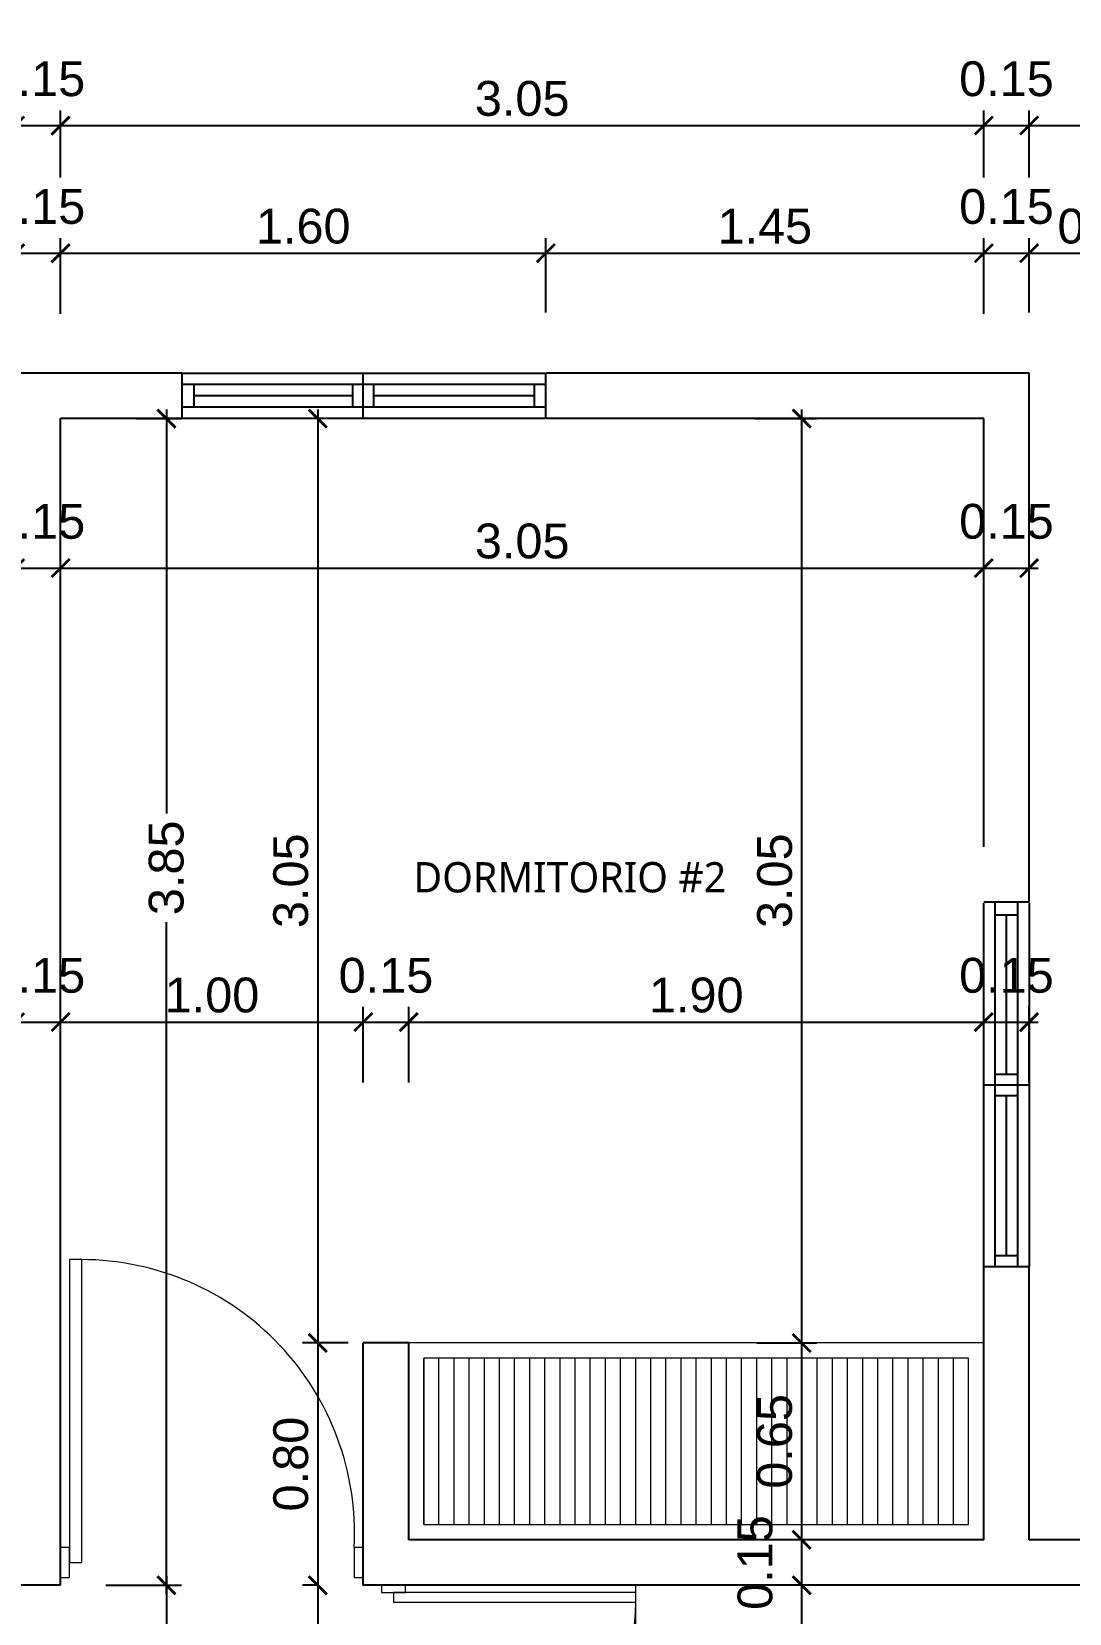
# Model space of a CAD drawing. Header units: feet. Extents: x -417 to 46, y -646 to -218.
# Drawn here: x -64.58 to -61.16, y -303.15 to -297.93 of the extents above; entities that cross this region are included whole.
import ezdxf

# ---------------------------------------------------------------- set-up
doc = ezdxf.new("R2010")
doc.units = ezdxf.units.FT
doc.header["$MEASUREMENT"] = 0
for name, color, linetype, lineweight in [('A-WALL', 4, 'Continuous', 25), ('closet', 8, 'Continuous', 5), ('DIM-COTAS', 1, 'Continuous', 5), ('puertas', 8, 'Continuous', 9), ('TXT', 2, 'Continuous', 9)]:
    doc.layers.add(name, color=color, linetype=linetype, lineweight=lineweight)
doc.layers.add('DIM', color=10, linetype='Continuous')
doc.layers.add('PERT-VENT', color=2, linetype='Continuous')
doc.styles.add('ads', font='trebuc.ttf', dxfattribs={"height": 0.14})
doc.styles.get("Standard").update_dxf_attribs({"font": 'arial.ttf', "height": 0.115})
doc.dimstyles.new('KEILY', dxfattribs={"dimtxt": 0.115, "dimasz": 0.06, "dimexe": 0.05, "dimexo": 0.2, "dimgap": 0.03, "dimtad": 1, "dimzin": 1, "dimdsep": 46, "dimtxsty": 'Standard', "dimblk": 'ARCHTICK', "dimcen": 2.5, "dimdle": 0.03, "dimclrd": 256, "dimclre": 256, "dimclrt": 7, "dimadec": 0, "dimazin": 0, "dimtfac": 1, "dimtmove": 2, "dimatfit": 3, "dimfxl": 0.2, "dimfxlon": 1, "dimtolj": 1, "dimtzin": 1, "dimarcsym": 0})

# ---------------------------------------------------------------- blocks, each defined once
blk = doc.blocks.new('A$C4D292AF4')
at = {"layer": 'puertas'}
for points in [[(0.03, 0.05), (0.07, 0.05), (0.07, 1.05), (0.03, 1.05)], [(0, 0), (0.03, 0), (0.03, 0.1), (0, 0.1)], [(0.97, 0), (1, 0), (1, 0.1), (0.97, 0.1)]]:
    blk.add_lwpolyline(points, close=True, dxfattribs=at)
blk.add_arc((0.0677, 0.1465), 0.9035, 357.0481, 89.8556, dxfattribs=at)
blk = doc.blocks.new('A$C59FC24C1')
at = {"layer": 'PERT-VENT', "extrusion": (-2.36783e-12, 8.94772e-16, -1)}
for p, q in [((0, 0), (0, 1.2)), ((0.0375, 1.2), (0.0375, 0)), ((0.0375, 1.165), (0.1125, 1.165)), ((0.0375, 1.165), (0.1125, 1.165)), ((0.075, 1.165), (0.075, 0.635)), ((0.1125, 1.2), (0.1125, 0)), ((0.15, 1.2), (0.15, 0)), ((0.1125, 0.635), (0.0375, 0.635)), ((0.15, 0.6), (0, 0.6)), ((0.1125, 0.565), (0.0375, 0.565)), ((0.075, 0.565), (0.075, 0.0404)), ((0.0375, 0.0404), (0.1125, 0.0404))]:
    blk.add_line(p, q, dxfattribs=at)
blk = doc.blocks.new('_ArchTick')
at = {"layer": 'DIM-COTAS', "color": 0, "const_width": 0.15}
blk.add_lwpolyline([(-0.5, -0.5), (0.5, 0.5)], dxfattribs=at)
blk = doc.blocks.new('*D975')
at = {"layer": 'Defpoints', "color": 0, "transparency": 16777216}
for p in [(-64.4883, -298.6612), (-64.6383, -299.257), (-64.4883, -299.257)]:
    blk.add_point(p, dxfattribs=at)
at = {"layer": 'DIM', "lineweight": -2, "transparency": 16777216}
for p, q in [((-64.6383, -298.8612), (-64.6383, -298.6112)), ((-64.4883, -298.8612), (-64.4883, -298.6112)), ((-64.6683, -298.6612), (-64.4583, -298.6612))]:
    blk.add_line(p, q, dxfattribs=at)
at = {"layer": 'DIM', "lineweight": -2, "transparency": 16777216, "xscale": 0.06, "yscale": 0.06, "zscale": 0.06, "rotation": 180}
blk.add_blockref('_ArchTick', (-64.6383, -298.6612), dxfattribs=at)
at = {"layer": 'DIM', "lineweight": -2, "transparency": 16777216, "xscale": 0.06, "yscale": 0.06, "zscale": 0.06}
blk.add_blockref('_ArchTick', (-64.4883, -298.6612), dxfattribs=at)
at = {"layer": 'DIM', "color": 7, "transparency": 16777216, "insert": (-64.5633, -298.5075), "char_height": 0.115, "attachment_point": 5}
blk.add_mtext('\\A1;0.15', dxfattribs=at)
blk = doc.blocks.new('*D976')
at = {"layer": 'Defpoints', "color": 0, "transparency": 16777216}
for p in [(-62.8851, -298.6612), (-62.8851, -299.057), (-64.4883, -299.257)]:
    blk.add_point(p, dxfattribs=at)
at = {"layer": 'DIM', "lineweight": -2, "transparency": 16777216}
for p, q in [((-64.4883, -298.8612), (-64.4883, -298.6112)), ((-62.8851, -298.857), (-62.8851, -298.6112)), ((-64.5183, -298.6612), (-62.8551, -298.6612))]:
    blk.add_line(p, q, dxfattribs=at)
at = {"layer": 'DIM', "lineweight": -2, "transparency": 16777216, "xscale": 0.06, "yscale": 0.06, "zscale": 0.06, "rotation": 180}
blk.add_blockref('_ArchTick', (-64.4883, -298.6612), dxfattribs=at)
at = {"layer": 'DIM', "lineweight": -2, "transparency": 16777216, "xscale": 0.06, "yscale": 0.06, "zscale": 0.06}
blk.add_blockref('_ArchTick', (-62.8851, -298.6612), dxfattribs=at)
at = {"layer": 'DIM', "color": 7, "transparency": 16777216, "insert": (-63.6867, -298.5725), "char_height": 0.115, "attachment_point": 5}
blk.add_mtext('\\A1;1.60', dxfattribs=at)
blk = doc.blocks.new('*D977')
at = {"layer": 'Defpoints', "color": 0, "transparency": 16777216}
for p in [(-61.4382, -298.6612), (-62.8851, -299.057), (-61.4382, -299.257)]:
    blk.add_point(p, dxfattribs=at)
at = {"layer": 'DIM', "lineweight": -2, "transparency": 16777216}
for p, q in [((-62.8851, -298.857), (-62.8851, -298.6112)), ((-61.4382, -298.8612), (-61.4382, -298.6112)), ((-62.9151, -298.6612), (-61.4082, -298.6612))]:
    blk.add_line(p, q, dxfattribs=at)
at = {"layer": 'DIM', "lineweight": -2, "transparency": 16777216, "xscale": 0.06, "yscale": 0.06, "zscale": 0.06, "rotation": 180}
blk.add_blockref('_ArchTick', (-62.8851, -298.6612), dxfattribs=at)
at = {"layer": 'DIM', "lineweight": -2, "transparency": 16777216, "xscale": 0.06, "yscale": 0.06, "zscale": 0.06}
blk.add_blockref('_ArchTick', (-61.4382, -298.6612), dxfattribs=at)
at = {"layer": 'DIM', "color": 7, "transparency": 16777216, "insert": (-62.1616, -298.5725), "char_height": 0.115, "attachment_point": 5}
blk.add_mtext('\\A1;1.45', dxfattribs=at)
blk = doc.blocks.new('*D978')
at = {"layer": 'Defpoints', "color": 0, "transparency": 16777216}
for p in [(-61.2882, -298.6612), (-61.2882, -299.057), (-61.4382, -299.257)]:
    blk.add_point(p, dxfattribs=at)
at = {"layer": 'DIM', "lineweight": -2, "transparency": 16777216}
for p, q in [((-61.4382, -298.8612), (-61.4382, -298.6112)), ((-61.2882, -298.857), (-61.2882, -298.6112)), ((-61.4682, -298.6612), (-61.2582, -298.6612))]:
    blk.add_line(p, q, dxfattribs=at)
at = {"layer": 'DIM', "lineweight": -2, "transparency": 16777216, "xscale": 0.06, "yscale": 0.06, "zscale": 0.06, "rotation": 180}
blk.add_blockref('_ArchTick', (-61.4382, -298.6612), dxfattribs=at)
at = {"layer": 'DIM', "lineweight": -2, "transparency": 16777216, "xscale": 0.06, "yscale": 0.06, "zscale": 0.06}
blk.add_blockref('_ArchTick', (-61.2882, -298.6612), dxfattribs=at)
at = {"layer": 'DIM', "color": 7, "transparency": 16777216, "insert": (-61.3632, -298.5075), "char_height": 0.115, "attachment_point": 5}
blk.add_mtext('\\A1;0.15', dxfattribs=at)
blk = doc.blocks.new('*D979')
at = {"layer": 'Defpoints', "color": 0, "transparency": 16777216}
for p in [(-60.7883, -298.6612), (-61.2882, -299.057), (-60.7883, -303.1094)]:
    blk.add_point(p, dxfattribs=at)
at = {"layer": 'DIM', "lineweight": -2, "transparency": 16777216}
for p, q in [((-61.2882, -298.857), (-61.2882, -298.6112)), ((-60.7883, -298.8612), (-60.7883, -298.6112)), ((-61.3182, -298.6612), (-60.7583, -298.6612))]:
    blk.add_line(p, q, dxfattribs=at)
at = {"layer": 'DIM', "lineweight": -2, "transparency": 16777216, "xscale": 0.06, "yscale": 0.06, "zscale": 0.06, "rotation": 180}
blk.add_blockref('_ArchTick', (-61.2882, -298.6612), dxfattribs=at)
at = {"layer": 'DIM', "lineweight": -2, "transparency": 16777216, "xscale": 0.06, "yscale": 0.06, "zscale": 0.06}
blk.add_blockref('_ArchTick', (-60.7883, -298.6612), dxfattribs=at)
at = {"layer": 'DIM', "color": 7, "transparency": 16777216, "insert": (-61.0382, -298.5725), "char_height": 0.115, "attachment_point": 5}
blk.add_mtext('\\A1;0.50', dxfattribs=at)
blk = doc.blocks.new('*D849')
at = {"layer": 'Defpoints', "color": 0, "transparency": 16777216}
for p in [(-64.4883, -298.2395), (-64.6383, -298.6112), (-64.4883, -298.6112)]:
    blk.add_point(p, dxfattribs=at)
at = {"layer": 'DIM', "lineweight": -2, "transparency": 16777216}
for p, q in [((-64.6383, -298.4112), (-64.6383, -298.1895)), ((-64.4883, -298.4112), (-64.4883, -298.1895)), ((-64.6683, -298.2395), (-64.4583, -298.2395))]:
    blk.add_line(p, q, dxfattribs=at)
at = {"layer": 'DIM', "lineweight": -2, "transparency": 16777216, "xscale": 0.06, "yscale": 0.06, "zscale": 0.06, "rotation": 180}
blk.add_blockref('_ArchTick', (-64.6383, -298.2395), dxfattribs=at)
at = {"layer": 'DIM', "lineweight": -2, "transparency": 16777216, "xscale": 0.06, "yscale": 0.06, "zscale": 0.06}
blk.add_blockref('_ArchTick', (-64.4883, -298.2395), dxfattribs=at)
at = {"layer": 'DIM', "color": 7, "transparency": 16777216, "insert": (-64.5633, -298.0858), "char_height": 0.115, "attachment_point": 5}
blk.add_mtext('\\A1;0.15', dxfattribs=at)
blk = doc.blocks.new('*D850')
at = {"layer": 'Defpoints', "color": 0, "transparency": 16777216}
for p in [(-61.4382, -298.2395), (-64.4883, -298.6112), (-61.4382, -298.6112)]:
    blk.add_point(p, dxfattribs=at)
at = {"layer": 'DIM', "lineweight": -2, "transparency": 16777216}
for p, q in [((-64.4883, -298.4112), (-64.4883, -298.1895)), ((-61.4382, -298.4112), (-61.4382, -298.1895)), ((-64.5183, -298.2395), (-61.4082, -298.2395))]:
    blk.add_line(p, q, dxfattribs=at)
at = {"layer": 'DIM', "lineweight": -2, "transparency": 16777216, "xscale": 0.06, "yscale": 0.06, "zscale": 0.06, "rotation": 180}
blk.add_blockref('_ArchTick', (-64.4883, -298.2395), dxfattribs=at)
at = {"layer": 'DIM', "lineweight": -2, "transparency": 16777216, "xscale": 0.06, "yscale": 0.06, "zscale": 0.06}
blk.add_blockref('_ArchTick', (-61.4382, -298.2395), dxfattribs=at)
at = {"layer": 'DIM', "color": 7, "transparency": 16777216, "insert": (-62.9632, -298.1508), "char_height": 0.115, "attachment_point": 5}
blk.add_mtext('\\A1;3.05', dxfattribs=at)
blk = doc.blocks.new('*D851')
at = {"layer": 'Defpoints', "color": 0, "transparency": 16777216}
for p in [(-61.2882, -298.2395), (-61.4382, -298.6112), (-61.2882, -298.6112)]:
    blk.add_point(p, dxfattribs=at)
at = {"layer": 'DIM', "lineweight": -2, "transparency": 16777216}
for p, q in [((-61.4382, -298.4112), (-61.4382, -298.1895)), ((-61.2882, -298.4112), (-61.2882, -298.1895)), ((-61.4682, -298.2395), (-61.2582, -298.2395))]:
    blk.add_line(p, q, dxfattribs=at)
at = {"layer": 'DIM', "lineweight": -2, "transparency": 16777216, "xscale": 0.06, "yscale": 0.06, "zscale": 0.06, "rotation": 180}
blk.add_blockref('_ArchTick', (-61.4382, -298.2395), dxfattribs=at)
at = {"layer": 'DIM', "lineweight": -2, "transparency": 16777216, "xscale": 0.06, "yscale": 0.06, "zscale": 0.06}
blk.add_blockref('_ArchTick', (-61.2882, -298.2395), dxfattribs=at)
at = {"layer": 'DIM', "color": 7, "transparency": 16777216, "insert": (-61.3632, -298.0858), "char_height": 0.115, "attachment_point": 5}
blk.add_mtext('\\A1;0.15', dxfattribs=at)
blk = doc.blocks.new('*D852')
at = {"layer": 'Defpoints', "color": 0, "transparency": 16777216}
for p in [(-60.6383, -298.2395), (-61.2882, -298.6112), (-60.6383, -298.6112)]:
    blk.add_point(p, dxfattribs=at)
at = {"layer": 'DIM', "lineweight": -2, "transparency": 16777216}
for p, q in [((-61.2882, -298.4112), (-61.2882, -298.1895)), ((-60.6383, -298.4112), (-60.6383, -298.1895)), ((-61.3182, -298.2395), (-60.6083, -298.2395))]:
    blk.add_line(p, q, dxfattribs=at)
at = {"layer": 'DIM', "lineweight": -2, "transparency": 16777216, "xscale": 0.06, "yscale": 0.06, "zscale": 0.06, "rotation": 180}
blk.add_blockref('_ArchTick', (-61.2882, -298.2395), dxfattribs=at)
at = {"layer": 'DIM', "lineweight": -2, "transparency": 16777216, "xscale": 0.06, "yscale": 0.06, "zscale": 0.06}
blk.add_blockref('_ArchTick', (-60.6383, -298.2395), dxfattribs=at)
at = {"layer": 'DIM', "color": 7, "transparency": 16777216, "insert": (-60.9632, -298.1508), "char_height": 0.115, "attachment_point": 5}
blk.add_mtext('\\A1;0.65', dxfattribs=at)
blk = doc.blocks.new('*D853')
at = {"layer": 'Defpoints', "color": 0, "transparency": 16777216}
for p in [(-60.6383, -297.8306), (-77.7383, -298.1895), (-60.6383, -298.1895)]:
    blk.add_point(p, dxfattribs=at)
at = {"layer": 'DIM', "lineweight": -2, "transparency": 16777216}
for p, q in [((-77.7383, -297.9895), (-77.7383, -297.7806)), ((-60.6383, -297.9895), (-60.6383, -297.7806)), ((-77.7683, -297.8306), (-60.6083, -297.8306))]:
    blk.add_line(p, q, dxfattribs=at)
at = {"layer": 'DIM', "lineweight": -2, "transparency": 16777216, "xscale": 0.06, "yscale": 0.06, "zscale": 0.06, "rotation": 180}
blk.add_blockref('_ArchTick', (-77.7383, -297.8306), dxfattribs=at)
at = {"layer": 'DIM', "lineweight": -2, "transparency": 16777216, "xscale": 0.06, "yscale": 0.06, "zscale": 0.06}
blk.add_blockref('_ArchTick', (-60.6383, -297.8306), dxfattribs=at)
at = {"layer": 'DIM', "color": 7, "transparency": 16777216, "insert": (-69.1883, -297.7419), "char_height": 0.115, "attachment_point": 5}
blk.add_mtext('\\A1;17.10', dxfattribs=at)
blk = doc.blocks.new('*D797')
at = {"layer": 'Defpoints', "color": 0, "transparency": 16777216}
for p in [(-61.0145, -302.9094), (-59.9714, -302.9094), (-61.2145, -303.0594)]:
    blk.add_point(p, dxfattribs=at)
at = {"layer": 'DIM', "lineweight": -2, "transparency": 16777216}
for p, q in [((-60.1714, -302.9094), (-59.9214, -302.9094)), ((-59.9714, -303.0894), (-59.9714, -302.8794)), ((-60.1714, -303.0594), (-59.9214, -303.0594))]:
    blk.add_line(p, q, dxfattribs=at)
at = {"layer": 'DIM', "lineweight": -2, "transparency": 16777216, "xscale": 0.06, "yscale": 0.06, "zscale": 0.06}
for p, rotation in [((-59.9714, -302.9094), 90), ((-59.9714, -303.0594), 270)]:
    blk.add_blockref('_ArchTick', p, dxfattribs=dict(at, rotation=rotation))
at = {"layer": 'DIM', "color": 7, "transparency": 16777216, "insert": (-59.7002, -302.9844), "char_height": 0.115, "attachment_point": 5, "rotation": 90}
blk.add_mtext('\\A1;0.15', dxfattribs=at)
blk = doc.blocks.new('*D783')
at = {"layer": 'Defpoints', "color": 0, "transparency": 16777216}
for p in [(-61.6645, -302.007), (-59.9714, -302.007), (-61.0145, -302.9094)]:
    blk.add_point(p, dxfattribs=at)
at = {"layer": 'DIM', "lineweight": -2, "transparency": 16777216}
for p, q in [((-59.9714, -302.9394), (-59.9714, -301.977)), ((-60.1714, -302.007), (-59.9214, -302.007)), ((-60.1714, -302.9094), (-59.9214, -302.9094))]:
    blk.add_line(p, q, dxfattribs=at)
at = {"layer": 'DIM', "lineweight": -2, "transparency": 16777216, "xscale": 0.06, "yscale": 0.06, "zscale": 0.06}
for p, rotation in [((-59.9714, -302.007), 90), ((-59.9714, -302.9094), 270)]:
    blk.add_blockref('_ArchTick', p, dxfattribs=dict(at, rotation=rotation))
at = {"layer": 'DIM', "color": 7, "transparency": 16777216, "insert": (-60.0601, -302.4582), "char_height": 0.115, "attachment_point": 5, "rotation": 90}
blk.add_mtext('\\A1;0.90', dxfattribs=at)
blk = doc.blocks.new('*D784')
at = {"layer": 'Defpoints', "color": 0, "transparency": 16777216}
for p in [(-61.6645, -300.8073), (-59.9714, -300.8073), (-61.6645, -302.007)]:
    blk.add_point(p, dxfattribs=at)
at = {"layer": 'DIM', "lineweight": -2, "transparency": 16777216}
for p, q in [((-59.9714, -302.037), (-59.9714, -300.7773)), ((-60.1714, -300.8073), (-59.9214, -300.8073)), ((-60.1714, -302.007), (-59.9214, -302.007))]:
    blk.add_line(p, q, dxfattribs=at)
at = {"layer": 'DIM', "lineweight": -2, "transparency": 16777216, "xscale": 0.06, "yscale": 0.06, "zscale": 0.06}
for p, rotation in [((-59.9714, -300.8073), 90), ((-59.9714, -302.007), 270)]:
    blk.add_blockref('_ArchTick', p, dxfattribs=dict(at, rotation=rotation))
at = {"layer": 'DIM', "color": 7, "transparency": 16777216, "insert": (-60.0601, -301.4072), "char_height": 0.115, "attachment_point": 5, "rotation": 90}
blk.add_mtext('\\A1;1.20', dxfattribs=at)
blk = doc.blocks.new('*D785')
at = {"layer": 'Defpoints', "color": 0, "transparency": 16777216}
for p in [(-61.8645, -299.207), (-59.9714, -299.207), (-61.6645, -300.8073)]:
    blk.add_point(p, dxfattribs=at)
at = {"layer": 'DIM', "lineweight": -2, "transparency": 16777216}
for p, q in [((-60.1714, -299.207), (-59.9214, -299.207)), ((-59.9714, -300.8373), (-59.9714, -299.177)), ((-60.1714, -300.8073), (-59.9214, -300.8073))]:
    blk.add_line(p, q, dxfattribs=at)
at = {"layer": 'DIM', "lineweight": -2, "transparency": 16777216, "xscale": 0.06, "yscale": 0.06, "zscale": 0.06}
for p, rotation in [((-59.9714, -299.207), 90), ((-59.9714, -300.8073), 270)]:
    blk.add_blockref('_ArchTick', p, dxfattribs=dict(at, rotation=rotation))
at = {"layer": 'DIM', "color": 7, "transparency": 16777216, "insert": (-60.0601, -300.0072), "char_height": 0.115, "attachment_point": 5, "rotation": 90}
blk.add_mtext('\\A1;1.60', dxfattribs=at)
blk = doc.blocks.new('*D786')
at = {"layer": 'Defpoints', "color": 0, "transparency": 16777216}
for p in [(-61.6645, -299.057), (-59.9714, -299.057), (-61.8645, -299.207)]:
    blk.add_point(p, dxfattribs=at)
at = {"layer": 'DIM', "lineweight": -2, "transparency": 16777216}
for p, q in [((-59.9714, -299.237), (-59.9714, -299.027)), ((-60.1714, -299.057), (-59.9214, -299.057)), ((-60.1714, -299.207), (-59.9214, -299.207))]:
    blk.add_line(p, q, dxfattribs=at)
at = {"layer": 'DIM', "lineweight": -2, "transparency": 16777216, "xscale": 0.06, "yscale": 0.06, "zscale": 0.06}
for p, rotation in [((-59.9714, -299.057), 90), ((-59.9714, -299.207), 270)]:
    blk.add_blockref('_ArchTick', p, dxfattribs=dict(at, rotation=rotation))
at = {"layer": 'DIM', "color": 7, "transparency": 16777216, "insert": (-59.7002, -299.132), "char_height": 0.115, "attachment_point": 5, "rotation": 90}
blk.add_mtext('\\A1;0.15', dxfattribs=at)
blk = doc.blocks.new('*D943')
at = {"layer": 'Defpoints', "color": 0, "transparency": 16777216}
for p in [(-64.4883, -299.7009), (-64.6383, -300.3749), (-64.4883, -300.3749)]:
    blk.add_point(p, dxfattribs=at)
at = {"layer": 'DIM', "lineweight": -2, "transparency": 16777216}
for p, q in [((-64.6383, -299.9009), (-64.6383, -299.6509)), ((-64.4883, -299.9009), (-64.4883, -299.6509)), ((-64.6683, -299.7009), (-64.4583, -299.7009))]:
    blk.add_line(p, q, dxfattribs=at)
at = {"layer": 'DIM', "lineweight": -2, "transparency": 16777216, "xscale": 0.06, "yscale": 0.06, "zscale": 0.06, "rotation": 180}
blk.add_blockref('_ArchTick', (-64.6383, -299.7009), dxfattribs=at)
at = {"layer": 'DIM', "lineweight": -2, "transparency": 16777216, "xscale": 0.06, "yscale": 0.06, "zscale": 0.06}
blk.add_blockref('_ArchTick', (-64.4883, -299.7009), dxfattribs=at)
at = {"layer": 'DIM', "color": 7, "transparency": 16777216, "insert": (-64.5633, -299.5472), "char_height": 0.115, "attachment_point": 5}
blk.add_mtext('\\A1;0.15', dxfattribs=at)
blk = doc.blocks.new('*D944')
at = {"layer": 'Defpoints', "color": 0, "transparency": 16777216}
for p in [(-61.4382, -299.7009), (-61.4382, -299.8794), (-64.4883, -300.3749)]:
    blk.add_point(p, dxfattribs=at)
at = {"layer": 'DIM', "lineweight": -2, "transparency": 16777216}
for p, q in [((-64.4883, -299.9009), (-64.4883, -299.6509)), ((-61.4382, -299.7009), (-61.4382, -299.6509)), ((-64.5183, -299.7009), (-61.4082, -299.7009))]:
    blk.add_line(p, q, dxfattribs=at)
at = {"layer": 'DIM', "lineweight": -2, "transparency": 16777216, "xscale": 0.06, "yscale": 0.06, "zscale": 0.06, "rotation": 180}
blk.add_blockref('_ArchTick', (-64.4883, -299.7009), dxfattribs=at)
at = {"layer": 'DIM', "lineweight": -2, "transparency": 16777216, "xscale": 0.06, "yscale": 0.06, "zscale": 0.06}
blk.add_blockref('_ArchTick', (-61.4382, -299.7009), dxfattribs=at)
at = {"layer": 'DIM', "color": 7, "transparency": 16777216, "insert": (-62.9632, -299.6121), "char_height": 0.115, "attachment_point": 5}
blk.add_mtext('\\A1;3.05', dxfattribs=at)
blk = doc.blocks.new('*D945')
at = {"layer": 'Defpoints', "color": 0, "transparency": 16777216}
for p in [(-61.2882, -299.7009), (-61.4382, -299.8794), (-61.2882, -299.8794)]:
    blk.add_point(p, dxfattribs=at)
at = {"layer": 'DIM', "lineweight": -2, "transparency": 16777216}
for p, q in [((-61.4382, -299.7009), (-61.4382, -299.6509)), ((-61.2882, -299.7009), (-61.2882, -299.6509)), ((-61.4682, -299.7009), (-61.2582, -299.7009))]:
    blk.add_line(p, q, dxfattribs=at)
at = {"layer": 'DIM', "lineweight": -2, "transparency": 16777216, "xscale": 0.06, "yscale": 0.06, "zscale": 0.06, "rotation": 180}
blk.add_blockref('_ArchTick', (-61.4382, -299.7009), dxfattribs=at)
at = {"layer": 'DIM', "lineweight": -2, "transparency": 16777216, "xscale": 0.06, "yscale": 0.06, "zscale": 0.06}
blk.add_blockref('_ArchTick', (-61.2882, -299.7009), dxfattribs=at)
at = {"layer": 'DIM', "color": 7, "transparency": 16777216, "insert": (-61.3632, -299.5472), "char_height": 0.115, "attachment_point": 5}
blk.add_mtext('\\A1;0.15', dxfattribs=at)
blk = doc.blocks.new('*D991')
at = {"layer": 'Defpoints', "color": 0, "transparency": 16777216}
for p in [(-64.4883, -301.1999), (-64.6383, -301.407), (-64.4883, -301.4899)]:
    blk.add_point(p, dxfattribs=at)
at = {"layer": 'DIM', "lineweight": -2, "transparency": 16777216}
for p, q in [((-64.6383, -301.207), (-64.6383, -301.1499)), ((-64.4883, -301.2899), (-64.4883, -301.1499)), ((-64.6683, -301.1999), (-64.4583, -301.1999))]:
    blk.add_line(p, q, dxfattribs=at)
at = {"layer": 'DIM', "lineweight": -2, "transparency": 16777216, "xscale": 0.06, "yscale": 0.06, "zscale": 0.06, "rotation": 180}
blk.add_blockref('_ArchTick', (-64.6383, -301.1999), dxfattribs=at)
at = {"layer": 'DIM', "lineweight": -2, "transparency": 16777216, "xscale": 0.06, "yscale": 0.06, "zscale": 0.06}
blk.add_blockref('_ArchTick', (-64.4883, -301.1999), dxfattribs=at)
at = {"layer": 'DIM', "color": 7, "transparency": 16777216, "insert": (-64.5633, -301.0462), "char_height": 0.115, "attachment_point": 5}
blk.add_mtext('\\A1;0.15', dxfattribs=at)
blk = doc.blocks.new('*D992')
at = {"layer": 'Defpoints', "color": 0, "transparency": 16777216}
for p in [(-63.4883, -301.1999), (-64.4883, -301.4899), (-63.4883, -302.2594)]:
    blk.add_point(p, dxfattribs=at)
at = {"layer": 'DIM', "lineweight": -2, "transparency": 16777216}
for p, q in [((-64.4883, -301.2899), (-64.4883, -301.1499)), ((-63.4883, -301.3999), (-63.4883, -301.1499)), ((-64.5183, -301.1999), (-63.4583, -301.1999))]:
    blk.add_line(p, q, dxfattribs=at)
at = {"layer": 'DIM', "lineweight": -2, "transparency": 16777216, "xscale": 0.06, "yscale": 0.06, "zscale": 0.06, "rotation": 180}
blk.add_blockref('_ArchTick', (-64.4883, -301.1999), dxfattribs=at)
at = {"layer": 'DIM', "lineweight": -2, "transparency": 16777216, "xscale": 0.06, "yscale": 0.06, "zscale": 0.06}
blk.add_blockref('_ArchTick', (-63.4883, -301.1999), dxfattribs=at)
at = {"layer": 'DIM', "color": 7, "transparency": 16777216, "insert": (-63.9883, -301.1112), "char_height": 0.115, "attachment_point": 5}
blk.add_mtext('\\A1;1.00', dxfattribs=at)
blk = doc.blocks.new('*D993')
at = {"layer": 'Defpoints', "color": 0, "transparency": 16777216}
for p in [(-63.3383, -301.1999), (-63.4883, -302.2594), (-63.3383, -302.2594)]:
    blk.add_point(p, dxfattribs=at)
at = {"layer": 'DIM', "lineweight": -2, "transparency": 16777216}
for p, q in [((-63.4883, -301.3999), (-63.4883, -301.1499)), ((-63.3383, -301.3999), (-63.3383, -301.1499)), ((-63.5183, -301.1999), (-63.3083, -301.1999))]:
    blk.add_line(p, q, dxfattribs=at)
at = {"layer": 'DIM', "lineweight": -2, "transparency": 16777216, "xscale": 0.06, "yscale": 0.06, "zscale": 0.06, "rotation": 180}
blk.add_blockref('_ArchTick', (-63.4883, -301.1999), dxfattribs=at)
at = {"layer": 'DIM', "lineweight": -2, "transparency": 16777216, "xscale": 0.06, "yscale": 0.06, "zscale": 0.06}
blk.add_blockref('_ArchTick', (-63.3383, -301.1999), dxfattribs=at)
at = {"layer": 'DIM', "color": 7, "transparency": 16777216, "insert": (-63.4133, -301.0462), "char_height": 0.115, "attachment_point": 5}
blk.add_mtext('\\A1;0.15', dxfattribs=at)
blk = doc.blocks.new('*D994')
at = {"layer": 'Defpoints', "color": 0, "transparency": 16777216}
for p in [(-61.4382, -301.1999), (-61.4382, -302.007), (-63.3383, -302.2594)]:
    blk.add_point(p, dxfattribs=at)
at = {"layer": 'DIM', "lineweight": -2, "transparency": 16777216}
for p, q in [((-63.3383, -301.3999), (-63.3383, -301.1499)), ((-61.4382, -301.3999), (-61.4382, -301.1499)), ((-63.3683, -301.1999), (-61.4082, -301.1999))]:
    blk.add_line(p, q, dxfattribs=at)
at = {"layer": 'DIM', "lineweight": -2, "transparency": 16777216, "xscale": 0.06, "yscale": 0.06, "zscale": 0.06, "rotation": 180}
blk.add_blockref('_ArchTick', (-63.3383, -301.1999), dxfattribs=at)
at = {"layer": 'DIM', "lineweight": -2, "transparency": 16777216, "xscale": 0.06, "yscale": 0.06, "zscale": 0.06}
blk.add_blockref('_ArchTick', (-61.4382, -301.1999), dxfattribs=at)
at = {"layer": 'DIM', "color": 7, "transparency": 16777216, "insert": (-62.3882, -301.1112), "char_height": 0.115, "attachment_point": 5}
blk.add_mtext('\\A1;1.90', dxfattribs=at)
blk = doc.blocks.new('*D995')
at = {"layer": 'Defpoints', "color": 0, "transparency": 16777216}
for p in [(-61.2882, -301.1999), (-61.4382, -302.007), (-61.2882, -302.007)]:
    blk.add_point(p, dxfattribs=at)
at = {"layer": 'DIM', "lineweight": -2, "transparency": 16777216}
for p, q in [((-61.4382, -301.3999), (-61.4382, -301.1499)), ((-61.2882, -301.3999), (-61.2882, -301.1499)), ((-61.4682, -301.1999), (-61.2582, -301.1999))]:
    blk.add_line(p, q, dxfattribs=at)
at = {"layer": 'DIM', "lineweight": -2, "transparency": 16777216, "xscale": 0.06, "yscale": 0.06, "zscale": 0.06, "rotation": 180}
blk.add_blockref('_ArchTick', (-61.4382, -301.1999), dxfattribs=at)
at = {"layer": 'DIM', "lineweight": -2, "transparency": 16777216, "xscale": 0.06, "yscale": 0.06, "zscale": 0.06}
blk.add_blockref('_ArchTick', (-61.2882, -301.1999), dxfattribs=at)
at = {"layer": 'DIM', "color": 7, "transparency": 16777216, "insert": (-61.3632, -301.0462), "char_height": 0.115, "attachment_point": 5}
blk.add_mtext('\\A1;0.15', dxfattribs=at)
blk = doc.blocks.new('*D1020')
at = {"layer": 'Defpoints', "color": 0, "transparency": 16777216}
for p in [(-60.7883, -303.1094), (-60.7883, -303.7287), (-62.5883, -304.0096)]:
    blk.add_point(p, dxfattribs=at)
at = {"layer": 'DIM', "lineweight": -2, "transparency": 16777216}
for p, q in [((-60.7883, -303.5287), (-60.7883, -303.7787)), ((-62.5883, -303.8096), (-62.5883, -303.6787)), ((-62.6183, -303.7287), (-60.7583, -303.7287))]:
    blk.add_line(p, q, dxfattribs=at)
at = {"layer": 'DIM', "lineweight": -2, "transparency": 16777216, "xscale": 0.06, "yscale": 0.06, "zscale": 0.06, "rotation": 180}
blk.add_blockref('_ArchTick', (-62.5883, -303.7287), dxfattribs=at)
at = {"layer": 'DIM', "lineweight": -2, "transparency": 16777216, "xscale": 0.06, "yscale": 0.06, "zscale": 0.06}
blk.add_blockref('_ArchTick', (-60.7883, -303.7287), dxfattribs=at)
at = {"layer": 'DIM', "color": 7, "transparency": 16777216, "insert": (-61.6883, -303.64), "char_height": 0.115, "attachment_point": 5}
blk.add_mtext('\\A1;1.80', dxfattribs=at)
blk = doc.blocks.new('*D908')
at = {"layer": 'Defpoints', "color": 0, "transparency": 16777216}
for p in [(-64.4383, -299.207), (-64.5633, -303.0594), (-64.139, -303.0594)]:
    blk.add_point(p, dxfattribs=at)
at = {"layer": 'DIM', "lineweight": -2, "transparency": 16777216}
for p, q in [((-64.2383, -299.207), (-64.089, -299.207)), ((-64.139, -299.177), (-64.139, -300.5108)), ((-64.139, -303.0894), (-64.139, -300.8703)), ((-64.339, -303.0594), (-64.089, -303.0594))]:
    blk.add_line(p, q, dxfattribs=at)
at = {"layer": 'DIM', "lineweight": -2, "transparency": 16777216, "xscale": 0.06, "yscale": 0.06, "zscale": 0.06}
for p, rotation in [((-64.139, -299.207), 90), ((-64.139, -303.0594), 270)]:
    blk.add_blockref('_ArchTick', p, dxfattribs=dict(at, rotation=rotation))
at = {"layer": 'DIM', "color": 7, "transparency": 16777216, "insert": (-64.139, -300.6905), "char_height": 0.115, "attachment_point": 5, "rotation": 90}
blk.add_mtext('\\A1;3.85', dxfattribs=at)
blk = doc.blocks.new('*D909')
at = {"layer": 'Defpoints', "color": 0, "transparency": 16777216}
for p in [(-64.5633, -303.0594), (-64.4883, -304.557), (-64.139, -304.557)]:
    blk.add_point(p, dxfattribs=at)
at = {"layer": 'DIM', "lineweight": -2, "transparency": 16777216}
for p, q in [((-64.339, -303.0594), (-64.089, -303.0594)), ((-64.139, -303.0294), (-64.139, -304.587)), ((-64.2883, -304.557), (-64.089, -304.557))]:
    blk.add_line(p, q, dxfattribs=at)
at = {"layer": 'DIM', "lineweight": -2, "transparency": 16777216, "xscale": 0.06, "yscale": 0.06, "zscale": 0.06}
for p, rotation in [((-64.139, -303.0594), 90), ((-64.139, -304.557), 270)]:
    blk.add_blockref('_ArchTick', p, dxfattribs=dict(at, rotation=rotation))
at = {"layer": 'DIM', "color": 7, "transparency": 16777216, "insert": (-64.2277, -303.8082), "char_height": 0.115, "attachment_point": 5, "rotation": 90}
blk.add_mtext('\\A1;1.50', dxfattribs=at)
blk = doc.blocks.new('*D910')
at = {"layer": 'Defpoints', "color": 0, "transparency": 16777216}
for p in [(-63.4867, -299.207), (-63.6387, -302.2594), (-63.3383, -302.2594)]:
    blk.add_point(p, dxfattribs=at)
at = {"layer": 'DIM', "lineweight": -2, "transparency": 16777216}
for p, q in [((-63.6387, -299.207), (-63.6887, -299.207)), ((-63.6387, -299.177), (-63.6387, -302.2894)), ((-63.5383, -302.2594), (-63.6887, -302.2594))]:
    blk.add_line(p, q, dxfattribs=at)
at = {"layer": 'DIM', "lineweight": -2, "transparency": 16777216, "xscale": 0.06, "yscale": 0.06, "zscale": 0.06}
for p, rotation in [((-63.6387, -299.207), 90), ((-63.6387, -302.2594), 270)]:
    blk.add_blockref('_ArchTick', p, dxfattribs=dict(at, rotation=rotation))
at = {"layer": 'DIM', "color": 7, "transparency": 16777216, "insert": (-63.7275, -300.7332), "char_height": 0.115, "attachment_point": 5, "rotation": 90}
blk.add_mtext('\\A1;3.05', dxfattribs=at)
blk = doc.blocks.new('*D911')
at = {"layer": 'Defpoints', "color": 0, "transparency": 16777216}
for p in [(-63.3383, -302.2594), (-63.6387, -303.0594), (-63.4383, -303.0594)]:
    blk.add_point(p, dxfattribs=at)
at = {"layer": 'DIM', "lineweight": -2, "transparency": 16777216}
for p, q in [((-63.6387, -302.2294), (-63.6387, -303.0894)), ((-63.5383, -302.2594), (-63.6887, -302.2594)), ((-63.6383, -303.0594), (-63.6887, -303.0594))]:
    blk.add_line(p, q, dxfattribs=at)
at = {"layer": 'DIM', "lineweight": -2, "transparency": 16777216, "xscale": 0.06, "yscale": 0.06, "zscale": 0.06}
for p, rotation in [((-63.6387, -302.2594), 90), ((-63.6387, -303.0594), 270)]:
    blk.add_blockref('_ArchTick', p, dxfattribs=dict(at, rotation=rotation))
at = {"layer": 'DIM', "color": 7, "transparency": 16777216, "insert": (-63.7274, -302.6594), "char_height": 0.115, "attachment_point": 5, "rotation": 90}
blk.add_mtext('\\A1;0.80', dxfattribs=at)
blk = doc.blocks.new('*D912')
at = {"layer": 'Defpoints', "color": 0, "transparency": 16777216}
for p in [(-63.4383, -303.0594), (-63.6387, -303.8594), (-63.4883, -303.8594)]:
    blk.add_point(p, dxfattribs=at)
at = {"layer": 'DIM', "lineweight": -2, "transparency": 16777216}
for p, q in [((-63.6383, -303.0594), (-63.6887, -303.0594)), ((-63.6387, -303.0294), (-63.6387, -303.8894)), ((-63.6387, -303.8594), (-63.6887, -303.8594))]:
    blk.add_line(p, q, dxfattribs=at)
at = {"layer": 'DIM', "lineweight": -2, "transparency": 16777216, "xscale": 0.06, "yscale": 0.06, "zscale": 0.06}
for p, rotation in [((-63.6387, -303.0594), 90), ((-63.6387, -303.8594), 270)]:
    blk.add_blockref('_ArchTick', p, dxfattribs=dict(at, rotation=rotation))
at = {"layer": 'DIM', "color": 7, "transparency": 16777216, "insert": (-63.7274, -303.4594), "char_height": 0.115, "attachment_point": 5, "rotation": 90}
blk.add_mtext('\\A1;0.80', dxfattribs=at)
blk = doc.blocks.new('*D919')
at = {"layer": 'Defpoints', "color": 0, "transparency": 16777216}
for p in [(-62.3944, -299.207), (-62.3882, -302.2594), (-62.0399, -302.2594)]:
    blk.add_point(p, dxfattribs=at)
at = {"layer": 'DIM', "lineweight": -2, "transparency": 16777216}
for p, q in [((-62.1944, -299.207), (-61.9899, -299.207)), ((-62.0399, -299.177), (-62.0399, -302.2894)), ((-62.1882, -302.2594), (-61.9899, -302.2594))]:
    blk.add_line(p, q, dxfattribs=at)
at = {"layer": 'DIM', "lineweight": -2, "transparency": 16777216, "xscale": 0.06, "yscale": 0.06, "zscale": 0.06}
for p, rotation in [((-62.0399, -299.207), 90), ((-62.0399, -302.2594), 270)]:
    blk.add_blockref('_ArchTick', p, dxfattribs=dict(at, rotation=rotation))
at = {"layer": 'DIM', "color": 7, "transparency": 16777216, "insert": (-62.1286, -300.7332), "char_height": 0.115, "attachment_point": 5, "rotation": 90}
blk.add_mtext('\\A1;3.05', dxfattribs=at)
blk = doc.blocks.new('*D920')
at = {"layer": 'Defpoints', "color": 0, "transparency": 16777216}
for p in [(-62.3882, -302.2594), (-62.0399, -302.9094), (-61.4882, -302.9094)]:
    blk.add_point(p, dxfattribs=at)
at = {"layer": 'DIM', "lineweight": -2, "transparency": 16777216}
for p, q in [((-62.0399, -302.2294), (-62.0399, -302.9394)), ((-62.1882, -302.2594), (-61.9899, -302.2594)), ((-61.8399, -302.9094), (-62.0899, -302.9094))]:
    blk.add_line(p, q, dxfattribs=at)
at = {"layer": 'DIM', "lineweight": -2, "transparency": 16777216, "xscale": 0.06, "yscale": 0.06, "zscale": 0.06}
for p, rotation in [((-62.0399, -302.2594), 90), ((-62.0399, -302.9094), 270)]:
    blk.add_blockref('_ArchTick', p, dxfattribs=dict(at, rotation=rotation))
at = {"layer": 'DIM', "color": 7, "transparency": 16777216, "insert": (-62.1286, -302.5844), "char_height": 0.115, "attachment_point": 5, "rotation": 90}
blk.add_mtext('\\A1;0.65', dxfattribs=at)
blk = doc.blocks.new('*D921')
at = {"layer": 'Defpoints', "color": 0, "transparency": 16777216}
for p in [(-61.4882, -302.9094), (-62.0399, -303.0594), (-61.4998, -303.0594)]:
    blk.add_point(p, dxfattribs=at)
at = {"layer": 'DIM', "lineweight": -2, "transparency": 16777216}
for p, q in [((-61.8399, -302.9094), (-62.0899, -302.9094)), ((-62.0399, -302.8794), (-62.0399, -303.0894)), ((-61.8399, -303.0594), (-62.0899, -303.0594))]:
    blk.add_line(p, q, dxfattribs=at)
at = {"layer": 'DIM', "lineweight": -2, "transparency": 16777216, "xscale": 0.06, "yscale": 0.06, "zscale": 0.06}
for p, rotation in [((-62.0399, -302.9094), 90), ((-62.0399, -303.0594), 270)]:
    blk.add_blockref('_ArchTick', p, dxfattribs=dict(at, rotation=rotation))
at = {"layer": 'DIM', "color": 7, "transparency": 16777216, "insert": (-62.1936, -302.9844), "char_height": 0.115, "attachment_point": 5, "rotation": 90}
blk.add_mtext('\\A1;0.15', dxfattribs=at)
blk = doc.blocks.new('*D922')
at = {"layer": 'Defpoints', "color": 0, "transparency": 16777216}
for p in [(-61.4998, -303.0594), (-62.0399, -305.307), (-61.7797, -305.307)]:
    blk.add_point(p, dxfattribs=at)
at = {"layer": 'DIM', "lineweight": -2, "transparency": 16777216}
for p, q in [((-61.8399, -303.0594), (-62.0899, -303.0594)), ((-62.0399, -303.0294), (-62.0399, -305.337)), ((-61.9797, -305.307), (-62.0899, -305.307))]:
    blk.add_line(p, q, dxfattribs=at)
at = {"layer": 'DIM', "lineweight": -2, "transparency": 16777216, "xscale": 0.06, "yscale": 0.06, "zscale": 0.06}
for p, rotation in [((-62.0399, -303.0594), 90), ((-62.0399, -305.307), 270)]:
    blk.add_blockref('_ArchTick', p, dxfattribs=dict(at, rotation=rotation))
at = {"layer": 'DIM', "color": 7, "transparency": 16777216, "insert": (-62.1286, -304.1832), "char_height": 0.115, "attachment_point": 5, "rotation": 90}
blk.add_mtext('\\A1;2.25', dxfattribs=at)

msp = doc.modelspace()

# ---------------------------------------------------------------- hatches: boundary and pattern name
at = {"layer": 'closet'}
h = msp.add_hatch(dxfattribs=at)
h.set_pattern_fill('ANSI31', color=256, scale=0.4, angle=45, style=0)
h.set_pattern_definition([(90, (-63.238263, -302.85936), (-0.05, 7e-18), [])])
h.paths.add_polyline_path([(-63.3383, -302.8594), (-61.5382, -302.8594), (-61.5382, -302.3094), (-63.3383, -302.3094)])

# ---------------------------------------------------------------- linework, layer by layer
at = {"layer": 'A-WALL'}
for p, q in [((-64.0883, -299.057), (-65.0883, -299.057)), ((-61.2882, -299.057), (-62.8851, -299.057)), ((-61.2882, -300.8038), (-61.2882, -299.057)), ((-64.4883, -303.0594), (-64.4883, -299.207)), ((-64.0883, -299.207), (-64.4883, -299.207)), ((-61.4382, -299.207), (-62.8851, -299.207)), ((-61.4382, -300.8038), (-61.4382, -299.207)), ((-61.4382, -302.9094), (-61.4382, -302.007)), ((-61.2882, -302.9094), (-61.2882, -302.007)), ((-63.4883, -303.0594), (-63.4883, -302.2594)), ((-63.3383, -302.2594), (-63.4883, -302.2594)), ((-63.3383, -302.9094), (-63.3383, -302.2594)), ((-61.4382, -302.9094), (-63.3383, -302.9094)), ((-60.6383, -302.9094), (-61.2882, -302.9094)), ((-64.4883, -303.0594), (-64.6383, -303.0594)), ((-60.7883, -303.0594), (-63.4883, -303.0594))]:
    msp.add_line(p, q, dxfattribs=at)
at = {"layer": 'A-WALL', "extrusion": (6.10446e-16, -1.94037e-15, -1)}
for p, q in [((-64.0883, -299.057), (-64.0883, -299.207)), ((-62.8851, -299.207), (-62.8851, -299.057))]:
    msp.add_line(p, q, dxfattribs=at)
at = {"layer": 'A-WALL', "extrusion": (-5.65398e-18, -1.31713e-15, -1)}
msp.add_line((-61.4382, -302.007), (-61.2882, -302.007), dxfattribs=at)
at = {"layer": 'closet'}
for p, q in [((-61.4382, -302.2594), (-63.3383, -302.2594)), ((-62.5883, -303.8594), (-62.5883, -303.0594))]:
    msp.add_line(p, q, dxfattribs=at)
msp.add_lwpolyline([(-63.2883, -302.8594), (-61.4882, -302.8594), (-61.4882, -302.3094), (-63.2883, -302.3094)], close=True, dxfattribs=at)

# ---------------------------------------------------------------- block references
at = {"rotation": 270}
msp.add_blockref('A$C59FC24C1', (-64.0883, -299.057), dxfattribs=at)
at = {"layer": 'puertas', "extrusion": (6.28888e-16, -1.94037e-15, -1), "xscale": -1.000288939019299, "yscale": 1.000288939019299, "zscale": 1.000288939019297}
msp.add_blockref('A$C4D292AF4', (64.4886, -303.0344), dxfattribs=at)
at = {"layer": 'puertas', "extrusion": (-1.94037e-15, -6.28888e-16, -1), "xscale": -0.8002311512154279, "yscale": 0.8002311512154421, "zscale": 0.8002311512154375, "rotation": 90}
msp.add_blockref('A$C4D292AF4', (63.4283, -303.0591), dxfattribs=at)

# ---------------------------------------------------------------- dimensions: what is measured, and where the dimension line sits
at = {"layer": 'DIM'}
for base, p1, p2, picture, middle in [((-60.6383, -297.8306), (-77.7383, -298.1895), (-60.6383, -298.1895), '*D853', (-69.1883, -297.7419)), ((-64.4883, -298.2395), (-64.6383, -298.6112), (-64.4883, -298.6112), '*D849', (-64.5633, -298.0858)), ((-61.2882, -298.2395), (-61.4382, -298.6112), (-61.2882, -298.6112), '*D851', (-61.3632, -298.0858)), ((-61.4382, -298.2395), (-64.4883, -298.6112), (-61.4382, -298.6112), '*D850', (-62.9632, -298.1508)), ((-60.6383, -298.2395), (-61.2882, -298.6112), (-60.6383, -298.6112), '*D852', (-60.9632, -298.1508)), ((-64.4883, -298.6612), (-64.6383, -299.257), (-64.4883, -299.257), '*D975', (-64.5633, -298.5075)), ((-61.2882, -298.6612), (-61.4382, -299.257), (-61.2882, -299.057), '*D978', (-61.3632, -298.5075)), ((-62.8851, -298.6612), (-64.4883, -299.257), (-62.8851, -299.057), '*D976', (-63.6867, -298.5725)), ((-61.4382, -298.6612), (-62.8851, -299.057), (-61.4382, -299.257), '*D977', (-62.1616, -298.5725)), ((-60.7883, -298.6612), (-61.2882, -299.057), (-60.7883, -303.1094), '*D979', (-61.0382, -298.5725)), ((-64.4883, -299.7009), (-64.6383, -300.3749), (-64.4883, -300.3749), '*D943', (-64.5633, -299.5472)), ((-61.2882, -299.7009), (-61.4382, -299.8794), (-61.2882, -299.8794), '*D945', (-61.3632, -299.5472)), ((-61.4382, -299.7009), (-64.4883, -300.3749), (-61.4382, -299.8794), '*D944', (-62.9632, -299.6121)), ((-64.4883, -301.1999), (-64.6383, -301.407), (-64.4883, -301.4899), '*D991', (-64.5633, -301.0462)), ((-63.3383, -301.1999), (-63.4883, -302.2594), (-63.3383, -302.2594), '*D993', (-63.4133, -301.0462)), ((-61.2882, -301.1999), (-61.4382, -302.007), (-61.2882, -302.007), '*D995', (-61.3632, -301.0462)), ((-63.4883, -301.1999), (-64.4883, -301.4899), (-63.4883, -302.2594), '*D992', (-63.9883, -301.1112)), ((-61.4382, -301.1999), (-63.3383, -302.2594), (-61.4382, -302.007), '*D994', (-62.3882, -301.1112)), ((-60.7883, -303.7287), (-62.5883, -304.0096), (-60.7883, -303.1094), '*D1020', (-61.6883, -303.64))]:
    dim = msp.add_linear_dim(base=base, p1=p1, p2=p2, dimstyle='KEILY', dxfattribs=at)
    dim.commit()
    dim.dimension.update_dxf_attribs({"geometry": picture, "text_midpoint": middle})
for base, p1, p2, picture, middle in [((-59.9714, -299.057), (-61.8645, -299.207), (-61.6645, -299.057), '*D786', (-59.7002, -299.132)), ((-59.9714, -302.007), (-61.0145, -302.9094), (-61.6645, -302.007), '*D783', (-60.0601, -302.4582)), ((-63.6387, -303.0594), (-63.3383, -302.2594), (-63.4383, -303.0594), '*D911', (-63.7274, -302.6594)), ((-62.0399, -302.9094), (-62.3882, -302.2594), (-61.4882, -302.9094), '*D920', (-62.1286, -302.5844)), ((-62.0399, -303.0594), (-61.4882, -302.9094), (-61.4998, -303.0594), '*D921', (-62.1936, -302.9844)), ((-59.9714, -302.9094), (-61.2145, -303.0594), (-61.0145, -302.9094), '*D797', (-59.7002, -302.9844)), ((-64.139, -304.557), (-64.5633, -303.0594), (-64.4883, -304.557), '*D909', (-64.2277, -303.8082)), ((-63.6387, -303.8594), (-63.4383, -303.0594), (-63.4883, -303.8594), '*D912', (-63.7274, -303.4594)), ((-62.0399, -305.307), (-61.4998, -303.0594), (-61.7797, -305.307), '*D922', (-62.1286, -304.1832))]:
    dim = msp.add_linear_dim(base=base, p1=p1, p2=p2, angle=90, dimstyle='KEILY', dxfattribs=at)
    dim.commit()
    dim.dimension.update_dxf_attribs({"geometry": picture, "text_midpoint": middle})

# ---------------------------------------------------------------- next in the draw order: texts
at = {"layer": 'TXT', "insert": (-62.8059, -300.6718), "char_height": 0.1, "width": 2.688, "attachment_point": 2, "style": 'ads', "bg_fill": 2}
msp.add_mtext('DORMITORIO #2', dxfattribs=at)

# ---------------------------------------------------------------- next in the draw order: linework, layer by layer
at = {"layer": 'A-WALL', "extrusion": (-5.65398e-18, -1.31713e-15, -1)}
msp.add_line((-61.2882, -300.8038), (-61.4382, -300.8038), dxfattribs=at)

# ---------------------------------------------------------------- next in the draw order: block references
at = {"rotation": 180}
msp.add_blockref('A$C59FC24C1', (-61.2882, -300.807), dxfattribs=at)

# ---------------------------------------------------------------- next in the draw order: dimensions: what is measured, and where the dimension line sits
at = {"layer": 'DIM'}
dim = msp.add_linear_dim(base=(-64.139, -303.0594), p1=(-64.4383, -299.207), p2=(-64.5633, -303.0594), angle=90, dimstyle='KEILY', dxfattribs=at)
dim.commit()
dim.dimension.update_dxf_attribs({"geometry": '*D908', "text_midpoint": (-64.139, -300.6905), "dimtype": 160})
for base, p1, p2, picture, middle in [((-63.6387, -302.2594), (-63.4867, -299.207), (-63.3383, -302.2594), '*D910', (-63.7275, -300.7332)), ((-62.0399, -302.2594), (-62.3944, -299.207), (-62.3882, -302.2594), '*D919', (-62.1286, -300.7332)), ((-59.9714, -299.207), (-61.6645, -300.8073), (-61.8645, -299.207), '*D785', (-60.0601, -300.0072)), ((-59.9714, -300.8073), (-61.6645, -302.007), (-61.6645, -300.8073), '*D784', (-60.0601, -301.4072))]:
    dim = msp.add_linear_dim(base=base, p1=p1, p2=p2, angle=90, dimstyle='KEILY', dxfattribs=at)
    dim.commit()
    dim.dimension.update_dxf_attribs({"geometry": picture, "text_midpoint": middle})

doc.saveas('drawing.dxf')
